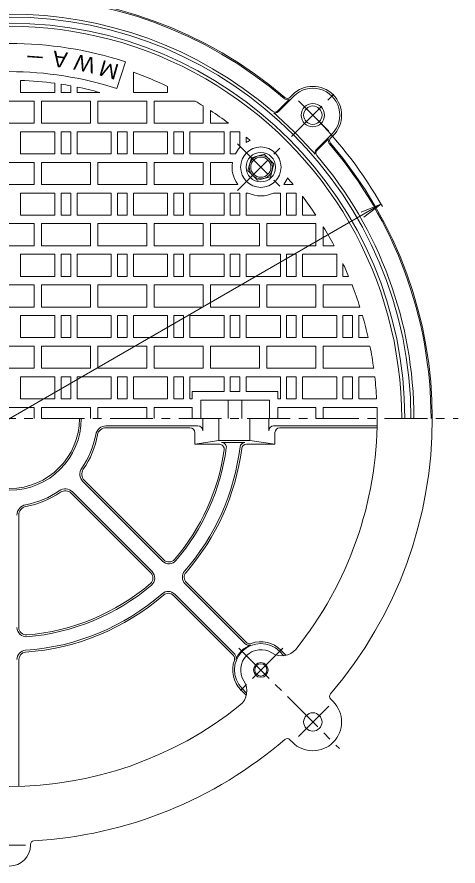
# Model space of a CAD drawing. Units: millimetres, scale not verified. Extents: x -687 to 538, y -936 to 985.
# Drawn here: x -69 to 291, y -54 to 639 of the extents above; entities that cross this region are included whole.
import ezdxf
from ezdxf.enums import TextEntityAlignment as Align

# ---------------------------------------------------------------- set-up
doc = ezdxf.new("R2010")
doc.units = ezdxf.units.MM
doc.header["$LTSCALE"] = 7
doc.linetypes.add('CHAIN1', pattern=[8, 5, -1, 1, -1])
for name, color, linetype, lineweight in [('0-1_躯体', 2, 'Continuous', 9), ('0-2_仕上', 3, 'Continuous', 9), ('0-3_建具', 4, 'Continuous', 9), ('0-4_その他', 7, 'Continuous', 9)]:
    doc.layers.add(name, color=color, linetype=linetype, lineweight=lineweight)
doc.styles.add('ＭＳ ゴシック', font='')
doc.styles.get('ＭＳ ゴシック').set_extended_font_data('MS Gothic')

msp = doc.modelspace()

# ---------------------------------------------------------------- linework, layer by layer
at = {"layer": '0-1_躯体'}
for p, q in [((154.106, 573.367), (156.235, 575.496)), ((144.002, 562.272), (153.527, 571.797)), ((144.567, 561.706), (157.296, 574.435)), ((175.68, 530.594), (188.409, 543.322)), ((187.341, 540.133), (189.469, 542.262)), ((176.246, 530.028), (185.77, 539.553)), ((187.341, 82.65), (189.469, 80.521)), ((154.106, 49.416), (156.235, 47.287)), ((-57.635, -36.033), (-57.635, -36.609))]:
    msp.add_line(p, q, dxfattribs=at)
at = {"layer": '0-1_躯体', "linetype": 'CHAIN1'}
for p, q in [((155.364, 541.391), (194.506, 580.532)), ((185.868, 545.862), (159.836, 571.895)), ((148.327, 124.231), (112.525, 88.43)), ((112.525, 124.231), (194.506, 42.25)), ((185.868, 76.92), (159.836, 50.887)), ((-87.555, -36.609), (-61.715, -36.609))]:
    msp.add_line(p, q, dxfattribs=at)
at = {"layer": '0-1_躯体'}
for centre, radius in [((172.852, 558.879), 9.5), ((172.852, 558.879), 7.5), ((130.426, 106.33), 6), ((130.426, 106.33), 5), ((172.852, 63.904), 7.5)]:
    msp.add_circle(centre, radius, dxfattribs=at)
for centre, radius, start, end in [((-74.635, 311.391), 345, 49.36723, 130.63277), ((-74.635, 311.391), 344, 49.36723, 130.63277), ((-74.635, 311.391), 327.5, 0, 180), ((-74.635, 311.391), 330, 49.44356, 130.55644), ((-74.635, 311.391), 322.5, 0, 180), ((172.852, 558.879), 23.5, 315, 134.99974), ((172.852, 558.879), 22, 315, 135.00027), ((151.985, 575.488), 4, 229.36703, 292.66943), ((151.985, 575.488), 3, 229.36703, 315), ((141.88, 564.393), 3, 229.4433, 315), ((141.88, 564.393), 3.8, 255.25359, 315), ((-74.635, 311.391), 329.583, 40.8443, 49.15593), ((189.462, 538.012), 4, 157.33057, 220.63297), ((-74.635, 311.391), 344, 359.99998, 40.63275), ((189.462, 538.012), 3, 135, 220.63297), ((-74.635, 311.391), 345, 319.36725, 40.63274), ((178.367, 527.907), 3.8, 135, 194.74641), ((178.367, 527.907), 3, 135, 220.5567), ((-74.635, 311.391), 330, 0, 40.55643), ((-74.635, 311.391), 300, 321.20129, 0), ((130.426, 106.33), 16.5, 57.22038, 212.77972), ((147.48, 132.814), 15, 237.22032, 321.20123), ((103.942, 89.276), 15, 308.79877, 32.7796), ((189.462, 84.771), 3, 139.36703, 225), ((-74.635, 311.391), 300, 231.20129, 308.79872), ((172.852, 63.904), 23.5, 225.00026, 45), ((-74.635, 311.391), 345, 273.29469, 310.63275), ((151.985, 47.294), 3, 45, 130.63297), ((-54.635, -36.033), 3, 93.29378, 179.99985), ((-74.635, -36.609), 17, 180, 0)]:
    msp.add_arc(centre, radius, start, end, dxfattribs=at)
at = {"layer": '0-2_仕上'}
for p, q in [((12.817, 580.54), (19.924, 602.414)), ((26.365, 593.879), (26.365, 577.391)), ((-65.635, 587.244), (-65.635, 577.391)), ((-37.635, 584.9), (-37.635, 577.391)), ((-32.636, 584.177), (-32.636, 577.391)), ((-24.635, 582.824), (-24.635, 577.391)), ((-19.635, 581.856), (-19.635, 577.391)), ((54.365, 582.24), (54.365, 577.391)), ((-65.635, 577.391), (-37.635, 577.391)), ((-24.635, 577.391), (-32.636, 577.391)), ((-19.635, 577.391), (-1.014, 577.391)), ((26.365, 577.391), (54.365, 577.391)), ((-94.635, 570.391), (-54.636, 570.391)), ((-54.636, 552.391), (-54.636, 570.391)), ((-48.635, 552.391), (-48.635, 570.391)), ((-2.635, 552.391), (-2.635, 570.391)), ((43.365, 552.391), (43.365, 570.391)), ((76.756, 570.391), (43.365, 570.391)), ((83.365, 552.391), (83.365, 566.413)), ((89.365, 552.391), (89.365, 562.596)), ((-94.635, 552.391), (-54.636, 552.391)), ((-48.635, 552.391), (-8.635, 552.391)), ((-2.635, 552.391), (37.365, 552.391)), ((43.365, 552.391), (83.365, 552.391)), ((89.365, 552.391), (104.024, 552.391)), ((-65.635, 545.391), (-37.635, 545.391)), ((-65.635, 545.391), (-65.635, 527.391)), ((-37.635, 545.391), (-37.635, 527.391)), ((-32.636, 545.391), (-32.636, 527.391)), ((-24.635, 545.391), (-32.636, 545.391)), ((-24.635, 545.391), (-24.635, 527.391)), ((-19.635, 545.391), (8.365, 545.391)), ((-19.635, 545.391), (-19.635, 527.391)), ((8.365, 545.391), (8.365, 527.391)), ((13.365, 545.391), (13.365, 527.391)), ((21.365, 545.391), (13.365, 545.391)), ((21.365, 545.391), (21.365, 527.391)), ((26.365, 545.391), (54.365, 545.391)), ((26.365, 545.391), (26.365, 527.391)), ((54.365, 545.391), (54.365, 527.391)), ((59.365, 545.391), (59.365, 527.391)), ((67.365, 545.391), (59.365, 545.391)), ((67.365, 545.391), (67.365, 527.391)), ((72.365, 545.391), (100.365, 545.391)), ((72.365, 545.391), (72.365, 527.391)), ((100.365, 545.391), (100.365, 527.391)), ((105.365, 545.391), (105.365, 527.391)), ((113.099, 545.391), (105.365, 545.391)), ((113.365, 545.177), (113.365, 532.613)), ((118.365, 541.067), (118.365, 536.621)), ((-65.635, 527.391), (-37.635, 527.391)), ((-24.635, 527.391), (-32.636, 527.391)), ((-19.635, 527.391), (8.365, 527.391)), ((21.365, 527.391), (13.365, 527.391)), ((26.365, 527.391), (54.365, 527.391)), ((67.365, 527.391), (59.365, 527.391)), ((72.365, 527.391), (100.365, 527.391)), ((109.627, 527.391), (105.365, 527.391)), ((-94.635, 520.391), (-54.636, 520.391)), ((-54.636, 502.391), (-54.636, 520.391)), ((-48.635, 502.391), (-48.635, 520.391)), ((-2.635, 502.391), (-2.635, 520.391)), ((43.365, 502.391), (43.365, 520.391)), ((89.365, 502.391), (89.365, 520.391)), ((107.258, 520.391), (89.365, 520.391)), ((-94.635, 502.391), (-54.636, 502.391)), ((-48.635, 502.391), (-8.635, 502.391)), ((-2.635, 502.391), (37.365, 502.391)), ((43.365, 502.391), (83.365, 502.391)), ((89.365, 502.391), (111.596, 502.391)), ((149.255, 502.391), (156.706, 502.391)), ((-65.635, 495.391), (-37.635, 495.391)), ((-65.635, 495.391), (-65.635, 477.391)), ((-37.635, 495.391), (-37.635, 477.391)), ((-32.636, 495.391), (-32.636, 477.391)), ((-24.635, 495.391), (-32.636, 495.391)), ((-24.635, 495.391), (-24.635, 477.391)), ((-19.635, 495.391), (8.365, 495.391)), ((-19.635, 495.391), (-19.635, 477.391)), ((8.365, 495.391), (8.365, 477.391)), ((13.365, 495.391), (13.365, 477.391)), ((21.365, 495.391), (13.365, 495.391)), ((21.365, 495.391), (21.365, 477.391)), ((26.365, 495.391), (54.365, 495.391)), ((26.365, 495.391), (26.365, 477.391)), ((54.365, 495.391), (54.365, 477.391)), ((59.365, 495.391), (59.365, 477.391)), ((67.365, 495.391), (59.365, 495.391)), ((67.365, 495.391), (67.365, 477.391)), ((72.364, 495.391), (100.365, 495.391)), ((72.364, 495.391), (72.364, 477.391)), ((100.365, 495.391), (100.365, 477.391)), ((105.364, 495.391), (105.364, 477.391)), ((113.364, 495.391), (105.364, 495.391)), ((113.364, 495.391), (113.364, 477.391)), ((118.365, 495.391), (118.365, 477.391)), ((118.365, 495.391), (120.001, 495.391)), ((140.851, 495.391), (146.364, 495.391)), ((146.364, 495.391), (146.364, 477.391)), ((151.365, 495.391), (151.365, 477.391)), ((159.365, 495.391), (151.365, 495.391)), ((159.365, 495.391), (159.365, 477.391)), ((164.365, 492.717), (164.365, 477.391)), ((-65.635, 477.391), (-37.635, 477.391)), ((-24.635, 477.391), (-32.636, 477.391)), ((-19.635, 477.391), (8.365, 477.391)), ((21.365, 477.391), (13.365, 477.391)), ((26.365, 477.391), (54.365, 477.391)), ((67.365, 477.391), (59.365, 477.391)), ((72.364, 477.391), (100.365, 477.391)), ((113.364, 477.391), (105.364, 477.391)), ((118.365, 477.391), (146.364, 477.391)), ((159.365, 477.391), (151.365, 477.391)), ((175.253, 477.391), (164.365, 477.391)), ((-94.635, 470.391), (-54.636, 470.391)), ((-54.636, 452.391), (-54.636, 470.391)), ((-48.635, 452.391), (-48.635, 470.391)), ((-2.635, 452.391), (-2.635, 470.391)), ((43.365, 452.391), (43.365, 470.391)), ((89.365, 452.391), (89.365, 470.391)), ((135.365, 452.391), (135.365, 470.391)), ((181.365, 452.391), (181.365, 467.801)), ((-94.635, 452.391), (-54.636, 452.391)), ((-48.635, 452.391), (-8.635, 452.391)), ((-2.635, 452.391), (37.365, 452.391)), ((43.365, 452.391), (83.365, 452.391)), ((89.365, 452.391), (129.365, 452.391)), ((135.365, 452.391), (175.365, 452.391)), ((181.365, 452.391), (190.165, 452.391)), ((-65.635, 445.391), (-37.635, 445.391)), ((-65.635, 445.391), (-65.635, 427.391)), ((-37.635, 445.391), (-37.635, 427.391)), ((-32.636, 445.391), (-32.636, 427.391)), ((-24.635, 445.391), (-32.636, 445.391)), ((-24.635, 445.391), (-24.635, 427.391)), ((-19.635, 445.391), (8.365, 445.391)), ((-19.635, 445.391), (-19.635, 427.391)), ((8.365, 445.391), (8.365, 427.391)), ((13.365, 445.391), (13.365, 427.391)), ((21.365, 445.391), (13.365, 445.391)), ((21.365, 445.391), (21.365, 427.391)), ((26.365, 445.391), (54.365, 445.391)), ((26.365, 445.391), (26.365, 427.391)), ((54.365, 445.391), (54.365, 427.391)), ((59.365, 445.391), (59.365, 427.391)), ((67.365, 445.391), (59.365, 445.391)), ((67.365, 445.391), (67.365, 427.391)), ((72.364, 445.391), (100.365, 445.391)), ((72.364, 445.391), (72.364, 427.391)), ((100.365, 445.391), (100.365, 427.391)), ((105.364, 445.391), (105.364, 427.391)), ((113.364, 445.391), (105.364, 445.391)), ((113.364, 445.391), (113.364, 427.391)), ((118.365, 445.391), (146.364, 445.391)), ((118.365, 445.391), (118.365, 427.391)), ((146.364, 445.391), (146.364, 427.391)), ((151.365, 445.391), (151.365, 427.391)), ((159.365, 445.391), (151.365, 445.391)), ((159.365, 445.391), (159.365, 427.391)), ((164.365, 445.391), (192.365, 445.391)), ((164.365, 445.391), (164.365, 427.391)), ((192.365, 445.391), (192.365, 427.391)), ((197.365, 437.946), (197.365, 427.391)), ((-65.635, 427.391), (-37.635, 427.391)), ((-24.635, 427.391), (-32.636, 427.391)), ((-19.635, 427.391), (8.365, 427.391)), ((21.365, 427.391), (13.365, 427.391)), ((26.365, 427.391), (54.365, 427.391)), ((67.365, 427.391), (59.365, 427.391)), ((72.364, 427.391), (100.365, 427.391)), ((113.364, 427.391), (105.364, 427.391)), ((118.365, 427.391), (146.364, 427.391)), ((159.365, 427.391), (151.365, 427.391)), ((164.365, 427.391), (192.365, 427.391)), ((202.031, 427.391), (197.365, 427.391)), ((-94.635, 420.391), (-54.636, 420.391)), ((-54.636, 402.391), (-54.636, 420.391)), ((-48.635, 402.391), (-48.635, 420.391)), ((-2.636, 402.391), (-2.636, 420.391)), ((43.365, 402.391), (43.365, 420.391)), ((89.365, 402.391), (89.365, 420.391)), ((135.365, 402.391), (135.365, 420.391)), ((181.365, 402.391), (181.365, 420.391)), ((204.863, 420.391), (181.365, 420.391)), ((-94.635, 402.391), (-54.636, 402.391)), ((-48.635, 402.391), (-8.636, 402.391)), ((-2.636, 402.391), (37.365, 402.391)), ((43.365, 402.391), (83.364, 402.391)), ((89.365, 402.391), (129.365, 402.391)), ((135.365, 402.391), (175.364, 402.391)), ((181.365, 402.391), (211.23, 402.391)), ((-65.635, 395.391), (-37.635, 395.391)), ((-65.635, 395.391), (-65.635, 377.391)), ((-37.635, 395.391), (-37.635, 377.391)), ((-32.636, 395.391), (-32.636, 377.391)), ((-24.636, 395.391), (-32.636, 395.391)), ((-24.636, 395.391), (-24.636, 377.391)), ((-19.636, 395.391), (8.364, 395.391)), ((-19.636, 395.391), (-19.636, 377.391)), ((8.364, 395.391), (8.364, 377.391)), ((13.365, 395.391), (13.365, 377.391)), ((21.365, 395.391), (13.365, 395.391)), ((21.365, 395.391), (21.365, 377.391)), ((26.365, 395.391), (54.365, 395.391)), ((26.365, 395.391), (26.365, 377.391)), ((54.365, 395.391), (54.365, 377.391)), ((59.365, 395.391), (59.365, 377.391)), ((67.364, 395.391), (59.365, 395.391)), ((67.364, 395.391), (67.364, 377.391)), ((72.364, 395.391), (100.364, 395.391)), ((72.364, 395.391), (72.364, 377.391)), ((100.364, 395.391), (100.364, 377.391)), ((105.364, 395.391), (105.364, 377.391)), ((113.364, 395.391), (105.364, 395.391)), ((113.364, 395.391), (113.364, 377.391)), ((118.365, 395.391), (146.364, 395.391)), ((118.365, 395.391), (118.365, 377.391)), ((146.364, 395.391), (146.364, 377.391)), ((151.365, 395.391), (151.365, 377.391)), ((159.364, 395.391), (151.365, 395.391)), ((159.364, 395.391), (159.364, 377.391)), ((164.365, 395.391), (192.365, 395.391)), ((164.365, 395.391), (164.365, 377.391)), ((192.365, 395.391), (192.365, 377.391)), ((197.365, 395.391), (197.365, 377.391)), ((205.364, 395.391), (197.365, 395.391)), ((205.364, 395.391), (205.364, 377.391)), ((210.365, 395.391), (210.365, 377.391)), ((213.365, 395.391), (210.365, 395.391)), ((-65.635, 377.391), (-37.635, 377.391)), ((-24.636, 377.391), (-32.636, 377.391)), ((-19.636, 377.391), (8.364, 377.391)), ((21.365, 377.391), (13.365, 377.391)), ((26.365, 377.391), (54.365, 377.391)), ((67.364, 377.391), (59.365, 377.391)), ((72.364, 377.391), (100.364, 377.391)), ((113.364, 377.391), (105.364, 377.391)), ((118.365, 377.391), (146.364, 377.391)), ((159.364, 377.391), (151.365, 377.391)), ((164.365, 377.391), (192.365, 377.391)), ((205.364, 377.391), (197.365, 377.391)), ((218.015, 377.391), (210.365, 377.391)), ((-94.635, 370.391), (-54.636, 370.391)), ((-54.636, 352.391), (-54.636, 370.391)), ((-48.635, 352.391), (-48.635, 370.391)), ((-2.636, 352.391), (-2.636, 370.391)), ((43.365, 352.391), (43.365, 370.391)), ((89.365, 352.391), (89.365, 370.391)), ((135.365, 352.391), (135.365, 370.391)), ((181.365, 352.391), (181.365, 370.391)), ((219.506, 370.391), (181.365, 370.391)), ((-94.635, 352.391), (-54.636, 352.391)), ((-48.635, 352.391), (-8.636, 352.391)), ((-2.636, 352.391), (37.365, 352.391)), ((43.365, 352.391), (83.364, 352.391)), ((89.365, 352.391), (129.365, 352.391)), ((135.365, 352.391), (175.364, 352.391)), ((181.365, 352.391), (222.55, 352.391)), ((-65.635, 345.391), (-37.635, 345.391)), ((-65.635, 345.391), (-65.635, 327.391)), ((-37.635, 345.391), (-37.635, 327.391)), ((-32.636, 345.391), (-32.636, 327.391)), ((-24.636, 345.391), (-32.636, 345.391)), ((-24.636, 345.391), (-24.636, 327.391)), ((-19.636, 345.391), (8.364, 345.391)), ((-19.636, 345.391), (-19.636, 327.391)), ((8.364, 345.391), (8.364, 327.391)), ((13.365, 345.391), (13.365, 327.391)), ((21.365, 345.391), (13.365, 345.391)), ((21.365, 345.391), (21.365, 327.391)), ((26.365, 345.391), (54.365, 345.391)), ((26.365, 345.391), (26.365, 327.391)), ((54.365, 345.391), (54.365, 327.391)), ((59.365, 345.391), (59.365, 327.391)), ((67.364, 345.391), (59.365, 345.391)), ((67.364, 345.391), (67.364, 327.391)), ((72.364, 345.391), (100.364, 345.391)), ((72.364, 345.391), (72.364, 327.391)), ((100.364, 345.391), (100.364, 333.391)), ((113.364, 345.391), (105.364, 345.391)), ((105.364, 345.391), (105.364, 333.391)), ((113.364, 345.391), (113.364, 333.391)), ((118.365, 345.391), (146.364, 345.391)), ((146.364, 345.391), (146.364, 327.391)), ((151.365, 345.391), (151.365, 327.391)), ((159.364, 345.391), (151.365, 345.391)), ((159.364, 345.391), (159.364, 327.391)), ((164.365, 345.391), (192.365, 345.391)), ((164.365, 345.391), (164.365, 327.391)), ((192.365, 345.391), (192.365, 327.391)), ((197.365, 345.391), (197.365, 327.391)), ((205.364, 345.391), (197.365, 345.391)), ((205.364, 345.391), (205.364, 327.391)), ((210.365, 345.391), (210.365, 327.391)), ((223.432, 345.391), (210.365, 345.391)), ((74.365, 333.391), (100.364, 333.391)), ((74.365, 327.391), (74.365, 333.391)), ((105.364, 333.391), (113.364, 333.391)), ((144.365, 327.391), (144.365, 333.391)), ((-65.635, 327.391), (-37.635, 327.391)), ((-24.636, 327.391), (-32.636, 327.391)), ((-19.636, 327.391), (8.364, 327.391)), ((21.365, 327.391), (13.365, 327.391)), ((26.365, 327.391), (54.365, 327.391)), ((67.364, 327.391), (59.365, 327.391)), ((72.364, 327.391), (74.365, 327.391)), ((81.365, 326.391), (137.365, 326.391)), ((81.365, 311.391), (81.365, 326.391)), ((103.865, 311.391), (103.865, 326.391)), ((114.864, 311.391), (114.864, 326.391)), ((137.365, 311.391), (137.365, 326.391)), ((144.365, 327.391), (146.364, 327.391)), ((159.364, 327.391), (151.365, 327.391)), ((164.365, 327.391), (192.365, 327.391)), ((205.364, 327.391), (197.365, 327.391)), ((224.938, 327.391), (210.365, 327.391)), ((-54.636, 320.391), (-94.635, 320.391)), ((-54.636, 311.391), (-54.636, 320.391)), ((-48.636, 320.391), (-8.636, 320.391)), ((-48.636, 311.391), (-48.636, 320.391)), ((-8.636, 311.391), (-8.636, 320.391)), ((-2.636, 320.391), (37.364, 320.391)), ((-2.636, 311.391), (-2.636, 320.391)), ((37.364, 311.391), (37.364, 320.391)), ((43.364, 320.391), (74.365, 320.391)), ((43.364, 311.391), (43.364, 320.391)), ((74.365, 311.391), (74.365, 320.391)), ((144.365, 320.391), (175.364, 320.391)), ((144.365, 311.391), (144.365, 320.391)), ((175.364, 311.391), (175.364, 320.391)), ((181.364, 320.391), (225.23, 320.391)), ((181.364, 311.391), (181.364, 320.391)), ((79.092, 305.391), (4.04, 305.391)), ((83.092, 311.391), (83.092, 301.391)), ((96.144, 293.391), (96.144, 311.391)), ((121.338, 293.391), (121.338, 311.391)), ((136.812, 311.391), (136.812, 301.391)), ((140.812, 305.391), (225.305, 305.391)), ((72.538, 303.891), (4.04, 303.891)), ((76.538, 299.891), (76.538, 290.391)), ((141.948, 299.891), (141.948, 290.391)), ((145.948, 303.891), (225.271, 303.891)), ((96.144, 293.391), (76.538, 290.391)), ((121.338, 293.391), (96.144, 293.391)), ((117.432, 291.891), (98.275, 291.891)), ((141.948, 290.391), (121.338, 293.391)), ((96.549, 290.391), (76.538, 290.391)), ((141.948, 290.391), (118.755, 290.391)), ((-14.761, 260.002), (50.145, 195.096)), ((-13.7, 261.063), (51.206, 196.156)), ((-24.307, 250.456), (40.599, 185.55)), ((-23.246, 251.517), (41.66, 186.611)), ((-67.135, 140.925), (-67.135, 232.716)), ((68.58, 176.661), (117.58, 127.66)), ((69.64, 177.722), (118.455, 128.907)), ((59.034, 167.115), (107.849, 118.3)), ((60.094, 168.176), (109.095, 119.175)), ((145.628, 121.533), (149.243, 117.918)), ((146.689, 122.593), (151.04, 118.243)), ((-67.135, 11.485), (-67.135, 114.854)), ((114.162, 90.067), (118.513, 85.716)), ((115.223, 91.127), (118.838, 87.512))]:
    msp.add_line(p, q, dxfattribs=at)
at = {"layer": '0-2_仕上', "linetype": 'CHAIN1'}
for p, q in [((111.344, 497.371), (149.507, 535.534)), ((111.344, 535.534), (149.507, 497.371)), ((-440.635, 311.392), (291.365, 311.391))]:
    msp.add_line(p, q, dxfattribs=at)
at = {"layer": '0-2_仕上'}
for points in [[(-8.635, 552.391), (-8.635, 570.391), (-48.635, 570.391)], [(37.365, 552.391), (37.365, 570.391), (-2.635, 570.391)], [(-8.635, 502.391), (-8.635, 520.391), (-48.635, 520.391)], [(37.365, 502.391), (37.365, 520.391), (-2.635, 520.391)], [(83.365, 502.391), (83.365, 520.391), (43.365, 520.391)], [(-8.635, 452.391), (-8.635, 470.391), (-48.635, 470.391)], [(37.365, 452.391), (37.365, 470.391), (-2.635, 470.391)], [(83.365, 452.391), (83.365, 470.391), (43.365, 470.391)], [(129.365, 452.391), (129.365, 470.391), (89.365, 470.391)], [(175.365, 452.391), (175.365, 470.391), (135.365, 470.391)], [(-8.636, 402.391), (-8.636, 420.391), (-48.635, 420.391)], [(37.365, 402.391), (37.365, 420.391), (-2.636, 420.391)], [(83.364, 402.391), (83.364, 420.391), (43.365, 420.391)], [(129.365, 402.391), (129.365, 420.391), (89.365, 420.391)], [(175.364, 402.391), (175.364, 420.391), (135.365, 420.391)], [(-8.636, 352.391), (-8.636, 370.391), (-48.635, 370.391)], [(37.365, 352.391), (37.365, 370.391), (-2.636, 370.391)], [(83.364, 352.391), (83.364, 370.391), (43.365, 370.391)], [(129.365, 352.391), (129.365, 370.391), (89.365, 370.391)], [(175.364, 352.391), (175.364, 370.391), (135.365, 370.391)], [(118.365, 345.391), (118.365, 333.391), (144.365, 333.391)]]:
    msp.add_lwpolyline(points, dxfattribs=at)
msp.add_circle((130.426, 516.452), 16.5, dxfattribs=at)
for centre, radius, start, end in [((-74.635, 311.391), 320, 359.97755, 180.00008), ((-74.635, 311.391), 306, 71.99994, 108), ((-74.635, 311.391), 283, 71.99995, 107.99998), ((-74.635, 311.391), 300, 64.53244, 70.32608), ((-74.635, 311.391), 276, 82.29585, 88.13129), ((-74.635, 311.391), 276, 79.56265, 81.24707), ((-74.635, 311.391), 276, 74.52945, 78.50537), ((-74.635, 311.391), 300, 58.21948, 59.69273), ((-74.635, 311.391), 300, 53.44952, 56.86136), ((-74.635, 311.391), 300, 51.19531, 51.26048), ((-74.635, 311.391), 300, 49.13185, 49.95911), ((130.426, 516.452), 23.5, 111.89908, 120.87883), ((130.426, 516.452), 23.5, 136.55101, 152.25865), ((130.426, 516.452), 23.5, 170.35136, 216.7511), ((130.426, 516.452), 23.5, 323.2489, 338.10092), ((-74.635, 311.391), 300, 39.54369, 40.86812), ((130.426, 516.452), 23.5, 243.66515, 296.33485), ((-74.635, 311.391), 300, 33.59592, 37.18709), ((-74.635, 311.391), 300, 28.03419, 31.42384), ((-74.635, 311.391), 300, 22.74718, 24.95132), ((-74.635, 311.391), 300, 17.65779, 21.30496), ((-74.635, 311.391), 300, 12.70897, 16.26013), ((-74.635, 311.391), 300, 7.85487, 11.342), ((-74.635, 311.391), 300, 3.05714, 6.50737), ((-74.635, 311.391), 300, 359.99992, 1.71904), ((-74.635, 311.391), 58.5, 179.99985, 359.99969), ((-74.635, 311.391), 57, 179.99985, 359.99969), ((4.04, 296.891), 8.5, 90, 169.55745), ((79.092, 301.391), 4, 0, 90), ((140.812, 301.391), 4, 90, 180), ((-74.635, 311.391), 71.5, 325.44254, 349.55746), ((-74.635, 311.391), 73, 325.44252, 349.5575), ((4.04, 296.891), 7, 90, 169.55745), ((72.538, 299.891), 4, 0, 90), ((145.948, 299.891), 4, 90, 180), ((98.275, 287.891), 4, 352.26059, 90), ((117.432, 287.891), 4, 90, 173.0247), ((-74.635, 311.391), 177, 319.52798, 351.69125), ((-74.635, 311.391), 178.5, 319.52797, 352.2605), ((-74.635, 311.391), 189.5, 318.92938, 353.02443), ((-74.635, 311.391), 191, 318.92938, 352.63417), ((96.549, 286.391), 4, 351.69165, 90), ((118.755, 286.391), 4, 90, 172.63464), ((-8.751, 266.013), 8.5, 145.44223, 225), ((-8.751, 266.013), 7, 145.44249, 225), ((-74.635, 311.391), 71.5, 280.44254, 304.55731), ((-74.635, 311.391), 73, 280.44252, 304.55736), ((-29.257, 245.506), 8.5, 45, 124.55777), ((-29.257, 245.506), 7, 45, 124.55751), ((-60.135, 232.716), 8.5, 100.44232, 180), ((-60.135, 232.716), 7, 100.44255, 180), ((55.448, 200.399), 7.5, 225, 319.52766), ((55.448, 200.399), 6, 225, 319.52742), ((36.357, 181.307), 6, 310.47258, 45), ((36.357, 181.307), 7.5, 310.47234, 45), ((73.883, 181.964), 7.5, 138.92952, 225), ((73.883, 181.964), 6, 138.92929, 225), ((-74.635, 311.391), 177, 274.52805, 310.47189), ((-74.635, 311.391), 178.5, 274.52803, 310.47191), ((-74.635, 311.391), 189.5, 273.92941, 311.07053), ((-74.635, 311.391), 191, 273.92941, 311.07053), ((54.791, 162.873), 7.5, 45, 131.07048), ((54.791, 162.873), 6, 45, 131.07008), ((-61.135, 140.925), 7.5, 180, 274.52811), ((-61.135, 140.925), 6, 180, 274.52841), ((130.425, 106.33), 21.5, 45, 224.99983), ((130.425, 106.33), 22.153, 112.51967, 157.48033), ((120.409, 130.489), 4, 225, 292.52014), ((121.284, 131.735), 4, 224.99911, 289.79042), ((130.425, 106.33), 23, 45, 109.7908), ((-61.135, 114.854), 7.5, 93.92969, 180), ((-61.135, 114.854), 6, 93.9297, 180), ((105.02, 115.472), 4, 340.20958, 44.99911), ((106.267, 116.347), 4, 337.47986, 45), ((130.425, 106.33), 23, 160.2092, 224.99985)]:
    msp.add_arc(centre, radius, start, end, dxfattribs=at)
at = {"layer": '0-3_建具', "color": 2}
msp.add_lwpolyline([(119.83, 513.613), (122.669, 524.209), (133.265, 527.048), (141.021, 519.291), (138.182, 508.696), (127.586, 505.856)], close=True, dxfattribs=at)
at = {"layer": '0-3_建具'}
msp.add_circle((130.426, 516.452), 12, dxfattribs=at)
at = {"layer": '0-3_建具', "color": 2}
for radius in [9.5, 8.25]:
    msp.add_circle((130.426, 516.452), radius, dxfattribs=at)
at = {"layer": '0-4_その他'}
for p, q in [((-377.744, 136.391), (228.474, 486.391)), ((228.474, 486.391), (212.306, 479.694)), ((228.474, 486.391), (214.59, 475.738))]:
    msp.add_line(p, q, dxfattribs=at)
msp.add_arc((-74.635, 311.391), 350, 29.60658, 45, dxfattribs=at)

# ---------------------------------------------------------------- texts
at = {"layer": '0-2_仕上', "color": 4, "style": 'ＭＳ ゴシック'}
for s, rotation, p in [('Ａ', 172, (-23.484, 613.313)), ('－', 176, (-44.486, 616.152)), ('Ｗ', 168, (-2.731, 609.015)), ('Ｍ', 164, (17.672, 603.281))]:
    msp.add_text(s, height=12.83, rotation=rotation, dxfattribs=at).set_placement(p, align=Align.BOTTOM_LEFT)

doc.saveas('drawing.dxf')
